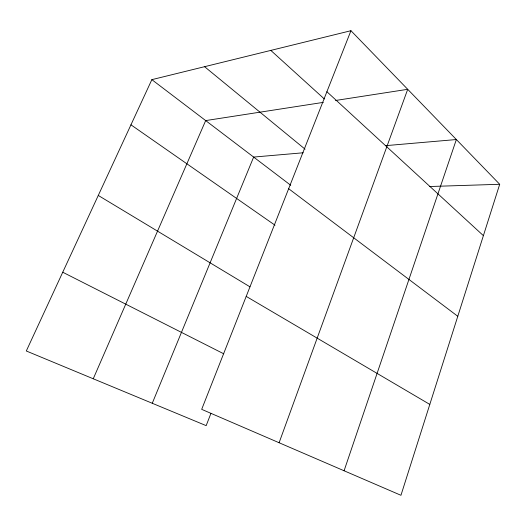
<?xml version="1.0" encoding="UTF-8"?>
<svg xmlns="http://www.w3.org/2000/svg" width="526" height="526" viewBox="0 0 526 526"><rect width="100%" height="100%" fill="white"/><g stroke="black" fill="none" stroke-linecap="round" stroke-linejoin="round"><path stroke-width="0.79" d="M499.7 184.284L400.95 495.295L201.682 409.346L350.947 30.705L499.7 184.284L429.341 186.533M344.083 470.77L456.358 139.535L385.611 145.656M279.102 442.741L407.716 89.308L335.516 100.486M210.893 413.521L206.166 425.639L26.3 350.987L151.856 79.65L350.947 30.705M152.264 403.271L253.65 157.07L303.193 152.783M93.253 378.779L205.679 120.585L323.339 102.373M62.745 272.231L223.741 353.801M246.207 296.394L429.808 404.415M98.277 195.448L249.995 286.848M130.954 124.826L275.019 225.2M288.662 188.709L457.784 316.29M151.856 79.65L290.746 185.29M204.568 66.69L305.067 149.167M270.811 50.404L324.358 98.98M326.896 91.728L483.387 235.648"/></g></svg>
